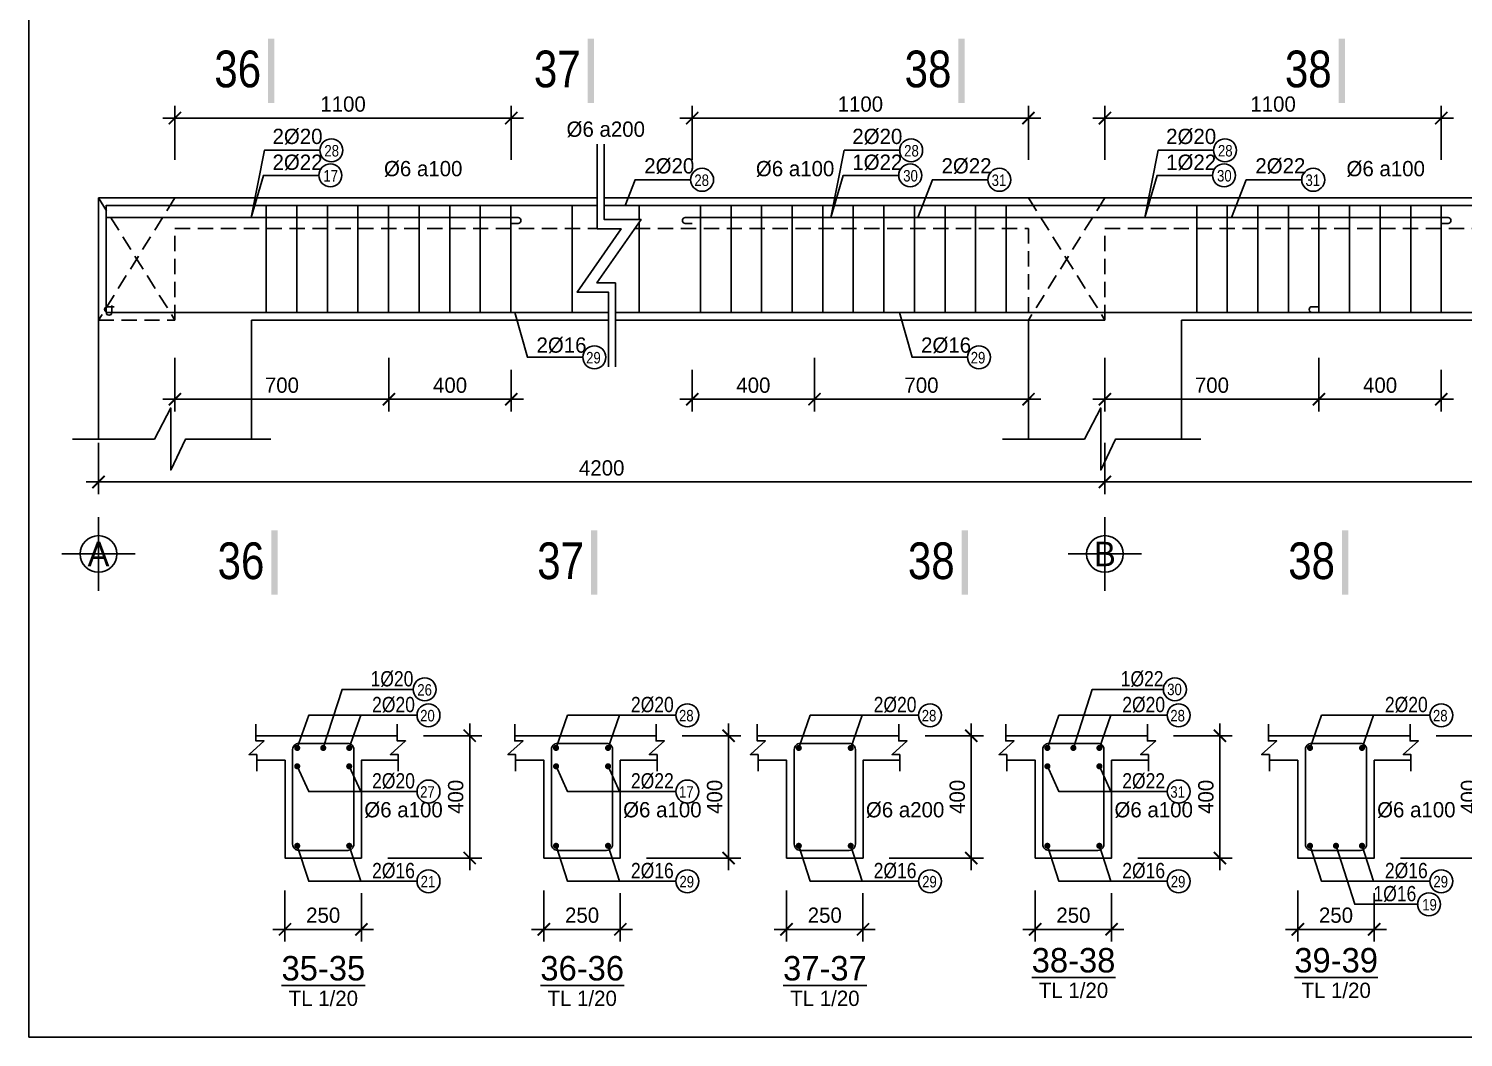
# Model space of a CAD drawing. Extents: x 394 to 4260, y -2056 to 747.
# Drawn here: x 3420.4 to 3655, y 153.2 to 318.1 of the extents above; entities that cross this region are included whole.
import ezdxf
from ezdxf.enums import TextEntityAlignment as Align

# ---------------------------------------------------------------- set-up
doc = ezdxf.new("R2010")
doc.units = 0
doc.header["$MEASUREMENT"] = 0
doc.linetypes.add('CENTER2', pattern=[1.125, 0.75, -0.125, 0.125, -0.125])
doc.linetypes.add('HIDDEN', pattern=[0.375, 0.25, -0.125])
doc.layers.get('0').update_dxf_attribs({"linetype": 'CONTINUOUS'})
doc.layers.get('DEFPOINTS').update_dxf_attribs({"linetype": 'CONTINUOUS'})
for name, color, linetype in [('cot', 8, 'CONTINUOUS'), ('DAI', 3, 'CONTINUOUS'), ('DIM', 1, 'CONTINUOUS'), ('DUT', 7, 'CENTER2'), ('MOTAAR', 1, 'CONTINUOUS'), ('TEXT', 7, 'CONTINUOUS'), ('THEP', 6, 'CONTINUOUS'), ('TU1', 9, 'CONTINUOUS'), ('TUONG', 7, 'CONTINUOUS')]:
    doc.layers.add(name, color=color, linetype=linetype)
doc.styles.add('DIM-NEW', font='VHELVCN.TTF')
doc.styles.add('style1', font='VGOUDYN.TTF')
doc.styles.add('T1', font='romans.shx')
doc.styles.add('T2', font='VTIMESN.TTF')
doc.dimstyles.new('TL20', dxfattribs={"dimtxt": 2.5, "dimasz": 2, "dimexe": 2, "dimexo": 2, "dimgap": 1, "dimtad": 1, "dimdec": 0, "dimlfac": 20, "dimzin": 0, "dimdsep": 46, "dimtxsty": 'T2', "dimblk": 'ARCHTICK', "dimcen": 2.5, "dimdle": 2, "dimclrd": 1, "dimclre": 1, "dimclrt": 2, "dimadec": 0, "dimazin": 0, "dimtfac": 1, "dimtdec": 0, "dimtix": 1, "dimtofl": 0, "dimtmove": 0, "dimatfit": 0, "dimldrblk": 'ARCHTICK', "dimfxl": 0, "dimtolj": 1, "dimtzin": 0, "dimlwd": -1, "dimlwe": -1, "dimarcsym": 0})

# ---------------------------------------------------------------- blocks, each defined once
blk = doc.blocks.new('_ARCHTICK')
at = {"color": 0, "linetype": 'ByBlock', "const_width": 0.15}
blk.add_lwpolyline([(-0.5, -0.5), (0.5, 0.5)], dxfattribs=at)
blk = doc.blocks.new('*D129')
at = {"layer": 'DEFPOINTS', "color": 0}
for p in [(3548.88, 266.32), (3583.88, 266.32), (3548.88, 257.54)]:
    blk.add_point(p, dxfattribs=at)
at = {"layer": 'TUONG', "color": 1}
for p, q in [((3548.88, 264.32), (3548.88, 255.54)), ((3583.88, 264.32), (3583.88, 255.54)), ((3585.88, 257.54), (3546.88, 257.54))]:
    blk.add_line(p, q, dxfattribs=at)
at = {"layer": 'TUONG', "color": 1, "xscale": 2, "yscale": 2, "zscale": 2, "rotation": 180}
blk.add_blockref('_ARCHTICK', (3548.88, 257.54), dxfattribs=at)
at = {"layer": 'TUONG', "color": 1, "xscale": 2, "yscale": 2, "zscale": 2}
blk.add_blockref('_ARCHTICK', (3583.88, 257.54), dxfattribs=at)
at = {"layer": 'TUONG', "color": 2, "insert": (3566.38, 259.82), "char_height": 2.5, "attachment_point": 5, "style": 'T2'}
blk.add_mtext('\\A1;700', dxfattribs=at)
blk = doc.blocks.new('*D128')
at = {"layer": 'DEFPOINTS', "color": 0}
for p in [(3528.88, 264.32), (3548.88, 264.32), (3528.88, 257.54)]:
    blk.add_point(p, dxfattribs=at)
at = {"layer": 'TUONG', "color": 1}
for p, q in [((3528.88, 262.32), (3528.88, 255.54)), ((3548.88, 262.32), (3548.88, 255.54)), ((3550.88, 257.54), (3526.88, 257.54))]:
    blk.add_line(p, q, dxfattribs=at)
at = {"layer": 'TUONG', "color": 1, "xscale": 2, "yscale": 2, "zscale": 2, "rotation": 180}
blk.add_blockref('_ARCHTICK', (3528.88, 257.54), dxfattribs=at)
at = {"layer": 'TUONG', "color": 1, "xscale": 2, "yscale": 2, "zscale": 2}
blk.add_blockref('_ARCHTICK', (3548.88, 257.54), dxfattribs=at)
at = {"layer": 'TUONG', "color": 2, "insert": (3538.88, 259.82), "char_height": 2.5, "attachment_point": 5, "style": 'T2'}
blk.add_mtext('\\A1;400', dxfattribs=at)
blk = doc.blocks.new('truc2')
at = {"layer": 'MOTAAR'}
for p, q in [((0, -15), (0, 0)), ((7.5, -7.5), (-7.5, -7.5))]:
    blk.add_line(p, q, dxfattribs=at)
blk.add_lwpolyline([(0, -3.5), (0, -1.84)], dxfattribs=at)
blk.add_circle((0, -7.5), 3.75, dxfattribs=at)
at = {"layer": 'TEXT', "style": 'T2'}
blk.add_attdef('1', text='', height=5, dxfattribs=at).set_placement((0, -7.5), align=Align.MIDDLE_CENTER)
blk = doc.blocks.new('*D127')
at = {"layer": 'DEFPOINTS', "color": 0}
for p in [(3431.78, 252.4), (3596.38, 252.4), (3596.38, 244.01)]:
    blk.add_point(p, dxfattribs=at)
at = {"layer": 'TUONG', "color": 1}
for p, q in [((3431.78, 250.4), (3431.78, 242.01)), ((3596.38, 250.4), (3596.38, 242.01)), ((3429.78, 244.01), (3598.38, 244.01))]:
    blk.add_line(p, q, dxfattribs=at)
at = {"layer": 'TUONG', "color": 1, "xscale": 2, "yscale": 2, "zscale": 2, "rotation": 180}
blk.add_blockref('_ARCHTICK', (3431.78, 244.01), dxfattribs=at)
at = {"layer": 'TUONG', "color": 1, "xscale": 2, "yscale": 2, "zscale": 2}
blk.add_blockref('_ARCHTICK', (3596.38, 244.01), dxfattribs=at)
at = {"layer": 'TUONG', "color": 2, "insert": (3514.08, 246.29), "char_height": 2.5, "attachment_point": 5, "style": 'T2'}
blk.add_mtext('\\A1;4200', dxfattribs=at)
blk = doc.blocks.new('*D126')
at = {"layer": 'DEFPOINTS', "color": 0}
for p in [(3596.38, 252.4), (3773.92, 250.62), (3773.92, 244.01)]:
    blk.add_point(p, dxfattribs=at)
at = {"layer": 'TUONG', "color": 1}
for p, q in [((3596.38, 250.4), (3596.38, 242.01)), ((3773.92, 248.62), (3773.92, 242.01)), ((3594.38, 244.01), (3775.92, 244.01))]:
    blk.add_line(p, q, dxfattribs=at)
at = {"layer": 'TUONG', "color": 1, "xscale": 2, "yscale": 2, "zscale": 2, "rotation": 180}
blk.add_blockref('_ARCHTICK', (3596.38, 244.01), dxfattribs=at)
at = {"layer": 'TUONG', "color": 1, "xscale": 2, "yscale": 2, "zscale": 2}
blk.add_blockref('_ARCHTICK', (3773.92, 244.01), dxfattribs=at)
at = {"layer": 'TUONG', "color": 2, "insert": (3685.15, 246.29), "char_height": 2.5, "attachment_point": 5, "style": 'T2'}
blk.add_mtext('\\A1;4200', dxfattribs=at)
blk = doc.blocks.new('*D123')
at = {"layer": 'DEFPOINTS', "color": 0}
for p in [(3499.28, 303.5), (3444.28, 294.69), (3499.28, 294.69)]:
    blk.add_point(p, dxfattribs=at)
at = {"layer": 'TUONG', "color": 1}
for p, q in [((3444.28, 296.69), (3444.28, 305.5)), ((3499.28, 296.69), (3499.28, 305.5)), ((3442.28, 303.5), (3501.28, 303.5))]:
    blk.add_line(p, q, dxfattribs=at)
at = {"layer": 'TUONG', "color": 1, "xscale": 2, "yscale": 2, "zscale": 2, "rotation": 180}
blk.add_blockref('_ARCHTICK', (3444.28, 303.5), dxfattribs=at)
at = {"layer": 'TUONG', "color": 1, "xscale": 2, "yscale": 2, "zscale": 2}
blk.add_blockref('_ARCHTICK', (3499.28, 303.5), dxfattribs=at)
at = {"layer": 'TUONG', "color": 2, "insert": (3471.78, 305.78), "char_height": 2.5, "attachment_point": 5, "style": 'T2'}
blk.add_mtext('\\A1;1100', dxfattribs=at)
blk = doc.blocks.new('*D122')
at = {"layer": 'DEFPOINTS', "color": 0}
for p in [(3444.28, 266.32), (3479.28, 266.32), (3479.28, 257.54)]:
    blk.add_point(p, dxfattribs=at)
at = {"layer": 'TUONG', "color": 1}
for p, q in [((3444.28, 264.32), (3444.28, 255.54)), ((3479.28, 264.32), (3479.28, 255.54)), ((3442.28, 257.54), (3481.28, 257.54))]:
    blk.add_line(p, q, dxfattribs=at)
at = {"layer": 'TUONG', "color": 1, "xscale": 2, "yscale": 2, "zscale": 2, "rotation": 180}
blk.add_blockref('_ARCHTICK', (3444.28, 257.54), dxfattribs=at)
at = {"layer": 'TUONG', "color": 1, "xscale": 2, "yscale": 2, "zscale": 2}
blk.add_blockref('_ARCHTICK', (3479.28, 257.54), dxfattribs=at)
at = {"layer": 'TUONG', "color": 2, "insert": (3461.78, 259.82), "char_height": 2.5, "attachment_point": 5, "style": 'T2'}
blk.add_mtext('\\A1;700', dxfattribs=at)
blk = doc.blocks.new('*D121')
at = {"layer": 'DEFPOINTS', "color": 0}
for p in [(3479.28, 264.32), (3499.28, 264.32), (3499.28, 257.54)]:
    blk.add_point(p, dxfattribs=at)
at = {"layer": 'TUONG', "color": 1}
for p, q in [((3479.28, 262.32), (3479.28, 255.54)), ((3499.28, 262.32), (3499.28, 255.54)), ((3477.28, 257.54), (3501.28, 257.54))]:
    blk.add_line(p, q, dxfattribs=at)
at = {"layer": 'TUONG', "color": 1, "xscale": 2, "yscale": 2, "zscale": 2, "rotation": 180}
blk.add_blockref('_ARCHTICK', (3479.28, 257.54), dxfattribs=at)
at = {"layer": 'TUONG', "color": 1, "xscale": 2, "yscale": 2, "zscale": 2}
blk.add_blockref('_ARCHTICK', (3499.28, 257.54), dxfattribs=at)
at = {"layer": 'TUONG', "color": 2, "insert": (3489.28, 259.82), "char_height": 2.5, "attachment_point": 5, "style": 'T2'}
blk.add_mtext('\\A1;400', dxfattribs=at)
blk = doc.blocks.new('*D120')
at = {"layer": 'DEFPOINTS', "color": 0}
for p in [(3583.88, 303.5), (3528.88, 294.69), (3583.88, 294.69)]:
    blk.add_point(p, dxfattribs=at)
at = {"layer": 'TUONG', "color": 1}
for p, q in [((3528.88, 296.69), (3528.88, 305.5)), ((3583.88, 296.69), (3583.88, 305.5)), ((3526.88, 303.5), (3585.88, 303.5))]:
    blk.add_line(p, q, dxfattribs=at)
at = {"layer": 'TUONG', "color": 1, "xscale": 2, "yscale": 2, "zscale": 2, "rotation": 180}
blk.add_blockref('_ARCHTICK', (3528.88, 303.5), dxfattribs=at)
at = {"layer": 'TUONG', "color": 1, "xscale": 2, "yscale": 2, "zscale": 2}
blk.add_blockref('_ARCHTICK', (3583.88, 303.5), dxfattribs=at)
at = {"layer": 'TUONG', "color": 2, "insert": (3556.38, 305.78), "char_height": 2.5, "attachment_point": 5, "style": 'T2'}
blk.add_mtext('\\A1;1100', dxfattribs=at)
blk = doc.blocks.new('*D119')
at = {"layer": 'DEFPOINTS', "color": 0}
for p in [(3651.38, 303.5), (3596.38, 294.69), (3651.38, 294.69)]:
    blk.add_point(p, dxfattribs=at)
at = {"layer": 'TUONG', "color": 1}
for p, q in [((3596.38, 296.69), (3596.38, 305.5)), ((3651.38, 296.69), (3651.38, 305.5)), ((3594.38, 303.5), (3653.38, 303.5))]:
    blk.add_line(p, q, dxfattribs=at)
at = {"layer": 'TUONG', "color": 1, "xscale": 2, "yscale": 2, "zscale": 2, "rotation": 180}
blk.add_blockref('_ARCHTICK', (3596.38, 303.5), dxfattribs=at)
at = {"layer": 'TUONG', "color": 1, "xscale": 2, "yscale": 2, "zscale": 2}
blk.add_blockref('_ARCHTICK', (3651.38, 303.5), dxfattribs=at)
at = {"layer": 'TUONG', "color": 2, "insert": (3623.88, 305.78), "char_height": 2.5, "attachment_point": 5, "style": 'T2'}
blk.add_mtext('\\A1;1100', dxfattribs=at)
blk = doc.blocks.new('*D131')
at = {"layer": 'cot', "color": 1}
for p, q in [((3504.62, 177.19), (3504.62, 168.86)), ((3517.12, 176.75), (3517.12, 168.86)), ((3502.62, 170.86), (3519.12, 170.86))]:
    blk.add_line(p, q, dxfattribs=at)
at = {"layer": 'DEFPOINTS', "color": 0}
for p in [(3504.62, 179.19), (3517.12, 178.75), (3517.12, 170.86)]:
    blk.add_point(p, dxfattribs=at)
at = {"layer": 'cot', "color": 1, "xscale": 2, "yscale": 2, "zscale": 2, "rotation": 180}
blk.add_blockref('_ARCHTICK', (3504.62, 170.86), dxfattribs=at)
at = {"layer": 'cot', "color": 1, "xscale": 2, "yscale": 2, "zscale": 2}
blk.add_blockref('_ARCHTICK', (3517.12, 170.86), dxfattribs=at)
at = {"layer": 'cot', "color": 2, "lineweight": -2, "insert": (3510.87, 173.16), "char_height": 2.5, "attachment_point": 5, "style": 'T2'}
blk.add_mtext('\\A1;250', dxfattribs=at)
blk = doc.blocks.new('*D130')
at = {"layer": 'cot', "color": 1}
for p, q in [((3534.83, 204.52), (3534.83, 180.52)), ((3527.26, 202.52), (3536.83, 202.52)), ((3521.41, 182.52), (3536.83, 182.52))]:
    blk.add_line(p, q, dxfattribs=at)
at = {"layer": 'DEFPOINTS', "color": 0}
for p in [(3525.26, 202.52), (3519.41, 182.52), (3534.83, 182.52)]:
    blk.add_point(p, dxfattribs=at)
at = {"layer": 'cot', "color": 1, "xscale": 2, "yscale": 2, "zscale": 2}
for p, rotation in [((3534.83, 202.52), 90), ((3534.83, 182.52), 270)]:
    blk.add_blockref('_ARCHTICK', p, dxfattribs=dict(at, rotation=rotation))
at = {"layer": 'cot', "color": 2, "lineweight": -2, "insert": (3532.55, 192.52), "char_height": 2.5, "attachment_point": 5, "rotation": 90, "style": 'T2'}
blk.add_mtext('\\A1;400', dxfattribs=at)
blk = doc.blocks.new('*D133')
at = {"layer": 'cot', "color": 1}
for p, q in [((3574.52, 204.52), (3574.52, 180.52)), ((3566.96, 202.52), (3576.52, 202.52)), ((3561.11, 182.52), (3576.52, 182.52))]:
    blk.add_line(p, q, dxfattribs=at)
at = {"layer": 'DEFPOINTS', "color": 0}
for p in [(3564.96, 202.52), (3559.11, 182.52), (3574.52, 182.52)]:
    blk.add_point(p, dxfattribs=at)
at = {"layer": 'cot', "color": 1, "xscale": 2, "yscale": 2, "zscale": 2}
for p, rotation in [((3574.52, 202.52), 90), ((3574.52, 182.52), 270)]:
    blk.add_blockref('_ARCHTICK', p, dxfattribs=dict(at, rotation=rotation))
at = {"layer": 'cot', "color": 2, "lineweight": -2, "insert": (3572.24, 192.52), "char_height": 2.5, "attachment_point": 5, "rotation": 90, "style": 'T2'}
blk.add_mtext('\\A1;400', dxfattribs=at)
blk = doc.blocks.new('*D132')
at = {"layer": 'cot', "color": 1}
for p, q in [((3544.31, 177.19), (3544.31, 168.86)), ((3556.81, 176.75), (3556.81, 168.86)), ((3542.31, 170.86), (3558.81, 170.86))]:
    blk.add_line(p, q, dxfattribs=at)
at = {"layer": 'DEFPOINTS', "color": 0}
for p in [(3544.31, 179.19), (3556.81, 178.75), (3556.81, 170.86)]:
    blk.add_point(p, dxfattribs=at)
at = {"layer": 'cot', "color": 1, "xscale": 2, "yscale": 2, "zscale": 2, "rotation": 180}
blk.add_blockref('_ARCHTICK', (3544.31, 170.86), dxfattribs=at)
at = {"layer": 'cot', "color": 1, "xscale": 2, "yscale": 2, "zscale": 2}
blk.add_blockref('_ARCHTICK', (3556.81, 170.86), dxfattribs=at)
at = {"layer": 'cot', "color": 2, "lineweight": -2, "insert": (3550.56, 173.16), "char_height": 2.5, "attachment_point": 5, "style": 'T2'}
blk.add_mtext('\\A1;250', dxfattribs=at)
blk = doc.blocks.new('*D135')
at = {"layer": 'cot', "color": 1}
for p, q in [((3615.18, 204.52), (3615.18, 180.52)), ((3607.62, 202.52), (3617.18, 202.52)), ((3601.76, 182.52), (3617.18, 182.52))]:
    blk.add_line(p, q, dxfattribs=at)
at = {"layer": 'DEFPOINTS', "color": 0}
for p in [(3605.62, 202.52), (3599.76, 182.52), (3615.18, 182.52)]:
    blk.add_point(p, dxfattribs=at)
at = {"layer": 'cot', "color": 1, "xscale": 2, "yscale": 2, "zscale": 2}
for p, rotation in [((3615.18, 202.52), 90), ((3615.18, 182.52), 270)]:
    blk.add_blockref('_ARCHTICK', p, dxfattribs=dict(at, rotation=rotation))
at = {"layer": 'cot', "color": 2, "lineweight": -2, "insert": (3612.9, 192.52), "char_height": 2.5, "attachment_point": 5, "rotation": 90, "style": 'T2'}
blk.add_mtext('\\A1;400', dxfattribs=at)
blk = doc.blocks.new('*D134')
at = {"layer": 'cot', "color": 1}
for p, q in [((3584.97, 177.19), (3584.97, 168.86)), ((3597.47, 176.75), (3597.47, 168.86)), ((3582.97, 170.86), (3599.47, 170.86))]:
    blk.add_line(p, q, dxfattribs=at)
at = {"layer": 'DEFPOINTS', "color": 0}
for p in [(3584.97, 179.19), (3597.47, 178.75), (3597.47, 170.86)]:
    blk.add_point(p, dxfattribs=at)
at = {"layer": 'cot', "color": 1, "xscale": 2, "yscale": 2, "zscale": 2, "rotation": 180}
blk.add_blockref('_ARCHTICK', (3584.97, 170.86), dxfattribs=at)
at = {"layer": 'cot', "color": 1, "xscale": 2, "yscale": 2, "zscale": 2}
blk.add_blockref('_ARCHTICK', (3597.47, 170.86), dxfattribs=at)
at = {"layer": 'cot', "color": 2, "lineweight": -2, "insert": (3591.22, 173.16), "char_height": 2.5, "attachment_point": 5, "style": 'T2'}
blk.add_mtext('\\A1;250', dxfattribs=at)
blk = doc.blocks.new('*D137')
at = {"layer": 'cot', "color": 1}
for p, q in [((3627.92, 177.19), (3627.92, 168.86)), ((3640.42, 176.75), (3640.42, 168.86)), ((3625.92, 170.86), (3642.42, 170.86))]:
    blk.add_line(p, q, dxfattribs=at)
at = {"layer": 'DEFPOINTS', "color": 0}
for p in [(3627.92, 179.19), (3640.42, 178.75), (3640.42, 170.86)]:
    blk.add_point(p, dxfattribs=at)
at = {"layer": 'cot', "color": 1, "xscale": 2, "yscale": 2, "zscale": 2, "rotation": 180}
blk.add_blockref('_ARCHTICK', (3627.92, 170.86), dxfattribs=at)
at = {"layer": 'cot', "color": 1, "xscale": 2, "yscale": 2, "zscale": 2}
blk.add_blockref('_ARCHTICK', (3640.42, 170.86), dxfattribs=at)
at = {"layer": 'cot', "color": 2, "lineweight": -2, "insert": (3634.17, 173.16), "char_height": 2.5, "attachment_point": 5, "style": 'T2'}
blk.add_mtext('\\A1;250', dxfattribs=at)
blk = doc.blocks.new('*D136')
at = {"layer": 'cot', "color": 1}
for p, q in [((3658.13, 204.52), (3658.13, 180.52)), ((3650.57, 202.52), (3660.13, 202.52)), ((3644.72, 182.52), (3660.13, 182.52))]:
    blk.add_line(p, q, dxfattribs=at)
at = {"layer": 'DEFPOINTS', "color": 0}
for p in [(3648.57, 202.52), (3642.72, 182.52), (3658.13, 182.52)]:
    blk.add_point(p, dxfattribs=at)
at = {"layer": 'cot', "color": 1, "xscale": 2, "yscale": 2, "zscale": 2}
for p, rotation in [((3658.13, 202.52), 90), ((3658.13, 182.52), 270)]:
    blk.add_blockref('_ARCHTICK', p, dxfattribs=dict(at, rotation=rotation))
at = {"layer": 'cot', "color": 2, "lineweight": -2, "insert": (3655.85, 192.52), "char_height": 2.5, "attachment_point": 5, "rotation": 90, "style": 'T2'}
blk.add_mtext('\\A1;400', dxfattribs=at)
blk = doc.blocks.new('*D177')
at = {"layer": 'cot', "color": 1}
for p, q in [((3492.49, 204.52), (3492.49, 180.52)), ((3484.93, 202.52), (3494.49, 202.52)), ((3479.08, 182.52), (3494.49, 182.52))]:
    blk.add_line(p, q, dxfattribs=at)
at = {"layer": 'DEFPOINTS', "color": 0}
for p in [(3482.93, 202.52), (3477.08, 182.52), (3492.49, 182.52)]:
    blk.add_point(p, dxfattribs=at)
at = {"layer": 'cot', "color": 1, "xscale": 2, "yscale": 2, "zscale": 2}
for p, rotation in [((3492.49, 202.52), 90), ((3492.49, 182.52), 270)]:
    blk.add_blockref('_ARCHTICK', p, dxfattribs=dict(at, rotation=rotation))
at = {"layer": 'cot', "color": 2, "lineweight": -2, "insert": (3490.21, 192.52), "char_height": 2.5, "attachment_point": 5, "rotation": 90, "style": 'T2'}
blk.add_mtext('\\A1;400', dxfattribs=at)
blk = doc.blocks.new('*D176')
at = {"layer": 'cot', "color": 1}
for p, q in [((3462.28, 177.19), (3462.28, 168.86)), ((3474.78, 176.75), (3474.78, 168.86)), ((3460.28, 170.86), (3476.78, 170.86))]:
    blk.add_line(p, q, dxfattribs=at)
at = {"layer": 'DEFPOINTS', "color": 0}
for p in [(3462.28, 179.19), (3474.78, 178.75), (3474.78, 170.86)]:
    blk.add_point(p, dxfattribs=at)
at = {"layer": 'cot', "color": 1, "xscale": 2, "yscale": 2, "zscale": 2, "rotation": 180}
blk.add_blockref('_ARCHTICK', (3462.28, 170.86), dxfattribs=at)
at = {"layer": 'cot', "color": 1, "xscale": 2, "yscale": 2, "zscale": 2}
blk.add_blockref('_ARCHTICK', (3474.78, 170.86), dxfattribs=at)
at = {"layer": 'cot', "color": 2, "lineweight": -2, "insert": (3468.53, 173.16), "char_height": 2.5, "attachment_point": 5, "style": 'T2'}
blk.add_mtext('\\A1;250', dxfattribs=at)
blk = doc.blocks.new('*D179')
at = {"layer": 'DEFPOINTS', "color": 0}
for p in [(3631.38, 264.32), (3651.38, 264.32), (3651.38, 257.54)]:
    blk.add_point(p, dxfattribs=at)
at = {"layer": 'TUONG', "color": 1}
for p, q in [((3631.38, 262.32), (3631.38, 255.54)), ((3651.38, 262.32), (3651.38, 255.54)), ((3629.38, 257.54), (3653.38, 257.54))]:
    blk.add_line(p, q, dxfattribs=at)
at = {"layer": 'TUONG', "color": 1, "xscale": 2, "yscale": 2, "zscale": 2, "rotation": 180}
blk.add_blockref('_ARCHTICK', (3631.38, 257.54), dxfattribs=at)
at = {"layer": 'TUONG', "color": 1, "xscale": 2, "yscale": 2, "zscale": 2}
blk.add_blockref('_ARCHTICK', (3651.38, 257.54), dxfattribs=at)
at = {"layer": 'TUONG', "color": 2, "insert": (3641.38, 259.82), "char_height": 2.5, "attachment_point": 5, "style": 'T2'}
blk.add_mtext('\\A1;400', dxfattribs=at)
blk = doc.blocks.new('*D178')
at = {"layer": 'DEFPOINTS', "color": 0}
for p in [(3596.38, 266.32), (3631.38, 266.32), (3631.38, 257.54)]:
    blk.add_point(p, dxfattribs=at)
at = {"layer": 'TUONG', "color": 1}
for p, q in [((3596.38, 264.32), (3596.38, 255.54)), ((3631.38, 264.32), (3631.38, 255.54)), ((3594.38, 257.54), (3633.38, 257.54))]:
    blk.add_line(p, q, dxfattribs=at)
at = {"layer": 'TUONG', "color": 1, "xscale": 2, "yscale": 2, "zscale": 2, "rotation": 180}
blk.add_blockref('_ARCHTICK', (3596.38, 257.54), dxfattribs=at)
at = {"layer": 'TUONG', "color": 1, "xscale": 2, "yscale": 2, "zscale": 2}
blk.add_blockref('_ARCHTICK', (3631.38, 257.54), dxfattribs=at)
at = {"layer": 'TUONG', "color": 2, "insert": (3613.88, 259.82), "char_height": 2.5, "attachment_point": 5, "style": 'T2'}
blk.add_mtext('\\A1;700', dxfattribs=at)

msp = doc.modelspace()

# ---------------------------------------------------------------- linework, layer by layer
at = {"layer": 'cot', "lineweight": -2, "ltscale": 10}
for points in [[(3468.535, 200.519), (3471.607, 210.087), (3483.259, 210.087)], [(3591.22, 200.519), (3594.292, 210.087), (3605.944, 210.087)], [(3464.285, 200.519), (3466.163, 205.867), (3483.877, 205.867)], [(3472.785, 200.519), (3474.663, 205.867)], [(3506.617, 200.519), (3508.495, 205.867), (3526.209, 205.867)], [(3515.117, 200.519), (3516.995, 205.867)], [(3546.314, 200.519), (3548.192, 205.867), (3565.906, 205.867)], [(3554.814, 200.519), (3556.692, 205.867)], [(3586.97, 200.519), (3588.848, 205.867), (3606.562, 205.867)], [(3595.47, 200.519), (3597.348, 205.867)], [(3629.924, 200.519), (3631.802, 205.867), (3649.516, 205.867)], [(3638.424, 200.519), (3640.302, 205.867)], [(3464.285, 197.519), (3466.163, 193.393), (3483.877, 193.393)], [(3472.785, 197.519), (3474.663, 193.393)], [(3506.617, 197.519), (3508.495, 193.393), (3526.209, 193.393)], [(3515.117, 197.519), (3516.995, 193.393)], [(3586.97, 197.519), (3588.848, 193.393), (3606.562, 193.393)], [(3595.47, 197.519), (3597.348, 193.393)], [(3464.285, 184.519), (3466.163, 178.724), (3483.877, 178.724)], [(3472.785, 184.519), (3474.663, 178.724)], [(3506.617, 184.519), (3508.495, 178.724), (3526.209, 178.724)], [(3515.117, 184.519), (3516.995, 178.724)], [(3546.314, 184.519), (3548.192, 178.724), (3565.906, 178.724)], [(3554.814, 184.519), (3556.692, 178.724)], [(3586.97, 184.519), (3588.848, 178.724), (3606.562, 178.724)], [(3595.47, 184.519), (3597.348, 178.724)], [(3629.924, 184.519), (3631.802, 178.724), (3649.516, 178.724)], [(3634.174, 184.519), (3637.246, 174.951), (3647.648, 174.951)], [(3638.424, 184.519), (3640.302, 178.724)]]:
    msp.add_lwpolyline(points, dxfattribs=at)
at = {"layer": 'DAI'}
for p, q in [((3459.222, 271.724), (3459.222, 289.224)), ((3464.222, 271.724), (3464.222, 289.224)), ((3469.222, 271.724), (3469.222, 289.224)), ((3474.222, 271.724), (3474.222, 289.224)), ((3479.222, 271.724), (3479.222, 289.224)), ((3484.222, 271.724), (3484.222, 289.224)), ((3489.222, 271.724), (3489.222, 289.224)), ((3494.222, 271.724), (3494.222, 289.224)), ((3499.222, 271.724), (3499.222, 289.224)), ((3509.222, 271.724), (3509.222, 289.224)), ((3520.227, 286.901), (3520.227, 289.224)), ((3530.227, 271.724), (3530.227, 289.224)), ((3535.227, 271.724), (3535.227, 289.224)), ((3540.227, 271.724), (3540.227, 289.224)), ((3545.227, 271.724), (3545.227, 289.224)), ((3550.227, 271.724), (3550.227, 289.224)), ((3555.227, 271.724), (3555.227, 289.224)), ((3560.227, 271.724), (3560.227, 289.224)), ((3565.227, 271.724), (3565.227, 289.224)), ((3570.227, 271.724), (3570.227, 289.224)), ((3575.227, 271.724), (3575.227, 289.224)), ((3580.227, 271.724), (3580.227, 289.224)), ((3611.389, 271.724), (3611.389, 289.224)), ((3616.389, 271.724), (3616.389, 289.224)), ((3621.389, 271.724), (3621.389, 289.224)), ((3626.389, 271.724), (3626.389, 289.224)), ((3631.389, 271.724), (3631.389, 289.224)), ((3636.389, 271.724), (3636.389, 289.224)), ((3641.389, 271.724), (3641.389, 289.224)), ((3646.389, 271.724), (3646.389, 289.224)), ((3651.389, 271.724), (3651.389, 289.224)), ((3520.227, 271.724), (3520.227, 286.486))]:
    msp.add_line(p, q, dxfattribs=at)
for points in [[(3473.535, 200.269, 0.4142136), (3472.535, 201.269), (3464.535, 201.269, 0.4142136), (3463.535, 200.269), (3463.535, 184.769, 0.4142136), (3464.535, 183.769), (3472.535, 183.769, 0.4142136), (3473.535, 184.769)], [(3515.867, 200.269, 0.4142136), (3514.867, 201.269), (3506.867, 201.269, 0.4142136), (3505.867, 200.269), (3505.867, 184.769, 0.4142136), (3506.867, 183.769), (3514.867, 183.769, 0.4142136), (3515.867, 184.769)], [(3555.564, 200.269, 0.4142136), (3554.564, 201.269), (3546.564, 201.269, 0.4142136), (3545.564, 200.269), (3545.564, 184.769, 0.4142136), (3546.564, 183.769), (3554.564, 183.769, 0.4142136), (3555.564, 184.769)], [(3596.22, 200.269, 0.4142136), (3595.22, 201.269), (3587.22, 201.269, 0.4142136), (3586.22, 200.269), (3586.22, 184.769, 0.4142136), (3587.22, 183.769), (3595.22, 183.769, 0.4142136), (3596.22, 184.769)], [(3639.174, 200.269, 0.4142136), (3638.174, 201.269), (3630.174, 201.269, 0.4142136), (3629.174, 200.269), (3629.174, 184.769, 0.4142136), (3630.174, 183.769), (3638.174, 183.769, 0.4142136), (3639.174, 184.769)]]:
    msp.add_lwpolyline(points, format="xyb", close=True, dxfattribs=at)
at = {"layer": 'DUT', "linetype": 'HIDDEN', "ltscale": 10}
for p, q in [((3444.284, 290.474), (3431.784, 270.474)), ((3431.784, 290.474), (3444.284, 270.474)), ((3596.375, 290.474), (3583.875, 270.474)), ((3583.875, 290.474), (3596.375, 270.474))]:
    msp.add_line(p, q, dxfattribs=at)
for points in [[(3444.284, 290.474), (3431.784, 290.474), (3431.784, 270.474), (3444.284, 270.474), (3444.284, 285.474), (3513.346, 285.474)], [(3519.521, 285.474), (3583.875, 285.474), (3583.875, 270.474), (3596.375, 270.474), (3596.375, 285.474), (3664.407, 285.474)]]:
    msp.add_lwpolyline(points, dxfattribs=at)
at = {"layer": 'TEXT', "ltscale": 10}
msp.add_lwpolyline([(3420.367, 153.21), (4260.367, 153.21), (4260.367, 747.21), (3420.367, 747.21)], close=True, dxfattribs=at)
for points in [[(3459.517, 305.995), (3460.567, 305.995), (3459.517, 316.495), (3460.567, 316.495)], [(3511.784, 305.995), (3512.834, 305.995), (3511.784, 316.495), (3512.834, 316.495)], [(3572.411, 305.995), (3573.461, 305.995), (3572.411, 316.495), (3573.461, 316.495)], [(3634.607, 305.995), (3635.657, 305.995), (3634.607, 316.495), (3635.657, 316.495)], [(3460.056, 225.584), (3461.106, 225.584), (3460.056, 236.084), (3461.106, 236.084)], [(3512.323, 225.584), (3513.373, 225.584), (3512.323, 236.084), (3513.373, 236.084)], [(3572.951, 225.584), (3574.001, 225.584), (3572.951, 236.084), (3574.001, 236.084)], [(3635.146, 225.584), (3636.196, 225.584), (3635.146, 236.084), (3636.196, 236.084)]]:
    msp.add_trace(points, dxfattribs=at)
at = {"layer": 'THEP', "ltscale": 10}
for points in [[(3433.971, 272.872), (3433.971, 271.745, -1), (3433.034, 271.745), (3433.034, 289.263)], [(3499.284, 286.286), (3500.411, 286.286, 1), (3500.411, 287.224), (3499.284, 287.224), (3433.034, 287.224)], [(3651.375, 286.286), (3652.503, 286.286, 1), (3652.503, 287.224), (3651.375, 287.224), (3585.125, 287.224), (3528.875, 287.224), (3527.748, 287.224, 1), (3527.748, 286.286), (3528.875, 286.286)], [(3434.365, 272.661), (3433.238, 272.661, 1), (3433.238, 271.724), (3434.644, 271.724), (3455.417, 271.724), (3457.854, 271.724), (3452.506, 271.724), (3452.843, 271.724), (3449.594, 271.724), (3511.004, 271.724), (3515.187, 271.724)], [(3631.375, 271.724), (3630.248, 271.724, -1), (3630.248, 272.661), (3631.375, 272.661)]]:
    msp.add_lwpolyline(points, format="xyb", dxfattribs=at)
for points in [[(3513.346, 289.224), (3433.034, 289.224)], [(3433.034, 289.224), (3433.034, 289.224)], [(3659.379, 289.224), (3514.492, 289.224)], [(3516.334, 271.724), (3661.22, 271.724)]]:
    msp.add_lwpolyline(points, dxfattribs=at)
at = {"layer": 'THEP', "const_width": 0.5}
for points in [[(3464.035, 200.519, 1), (3464.535, 200.519, 1)], [(3468.785, 200.519, -1), (3468.285, 200.519, -1)], [(3473.035, 200.519, -1), (3472.535, 200.519, -1)], [(3506.367, 200.519, 1), (3506.867, 200.519, 1)], [(3515.367, 200.519, -1), (3514.867, 200.519, -1)], [(3546.064, 200.519, 1), (3546.564, 200.519, 1)], [(3555.064, 200.519, -1), (3554.564, 200.519, -1)], [(3586.72, 200.519, 1), (3587.22, 200.519, 1)], [(3591.47, 200.519, -1), (3590.97, 200.519, -1)], [(3595.72, 200.519, -1), (3595.22, 200.519, -1)], [(3629.674, 200.519, 1), (3630.174, 200.519, 1)], [(3638.674, 200.519, -1), (3638.174, 200.519, -1)], [(3464.035, 197.519, 1), (3464.535, 197.519, 1)], [(3473.035, 197.519, -1), (3472.535, 197.519, -1)], [(3506.367, 197.519, 1), (3506.867, 197.519, 1)], [(3515.367, 197.519, -1), (3514.867, 197.519, -1)], [(3586.72, 197.519, 1), (3587.22, 197.519, 1)], [(3595.72, 197.519, -1), (3595.22, 197.519, -1)], [(3464.035, 184.519, -1), (3464.535, 184.519, -1)], [(3473.035, 184.519, 1), (3472.535, 184.519, 1)], [(3506.367, 184.519, -1), (3506.867, 184.519, -1)], [(3515.367, 184.519, 1), (3514.867, 184.519, 1)], [(3546.064, 184.519, -1), (3546.564, 184.519, -1)], [(3555.064, 184.519, 1), (3554.564, 184.519, 1)], [(3586.72, 184.519, -1), (3587.22, 184.519, -1)], [(3595.72, 184.519, 1), (3595.22, 184.519, 1)], [(3629.674, 184.519, -1), (3630.174, 184.519, -1)], [(3634.424, 184.519, 1), (3633.924, 184.519, 1)], [(3638.674, 184.519, 1), (3638.174, 184.519, 1)]]:
    msp.add_lwpolyline(points, format="xyb", close=True, dxfattribs=at)
at = {"layer": 'TU1', "lineweight": -2, "ltscale": 10}
for points in [[(3456.747, 287.224), (3458.919, 298.231), (3467.994, 298.231)], [(3551.569, 287.224), (3553.741, 298.231), (3562.816, 298.231)], [(3602.892, 287.224), (3605.064, 298.231), (3614.139, 298.231)], [(3456.747, 287.224), (3458.764, 294.14), (3467.839, 294.14)], [(3517.933, 289.224), (3519.549, 293.413), (3528.624, 293.413)], [(3551.569, 287.224), (3553.586, 294.14), (3562.661, 294.14)], [(3565.782, 287.224), (3568.169, 293.413), (3577.244, 293.413)], [(3602.892, 287.224), (3604.909, 294.14), (3613.984, 294.14)], [(3617.105, 287.224), (3619.492, 293.413), (3628.568, 293.413)], [(3499.897, 271.724), (3501.934, 264.397), (3511.009, 264.397)], [(3562.79, 271.724), (3564.827, 264.397), (3573.902, 264.397)]]:
    msp.add_lwpolyline(points, dxfattribs=at)
at = {"layer": 'TU1'}
for points in [[(3457.516, 204.396), (3457.516, 201.678), (3458.876, 201.678), (3456.409, 199.424), (3457.671, 199.424), (3457.671, 196.71)], [(3480.639, 204.393), (3480.639, 201.675), (3481.999, 201.675), (3479.533, 199.421), (3480.795, 199.421), (3480.795, 196.707)], [(3499.848, 204.393), (3499.848, 201.675), (3501.208, 201.675), (3498.741, 199.421), (3500.003, 199.421), (3500.003, 196.707)], [(3522.971, 204.393), (3522.971, 201.675), (3524.331, 201.675), (3521.865, 199.421), (3523.127, 199.421), (3523.127, 196.707)], [(3539.505, 204.393), (3539.505, 201.675), (3540.866, 201.675), (3538.399, 199.421), (3539.661, 199.421), (3539.661, 196.707)], [(3562.668, 204.393), (3562.668, 201.675), (3564.028, 201.675), (3561.562, 199.421), (3562.824, 199.421), (3562.824, 196.707)], [(3580.162, 204.393), (3580.162, 201.675), (3581.522, 201.675), (3579.055, 199.421), (3580.318, 199.421), (3580.318, 196.707)], [(3603.324, 204.393), (3603.324, 201.675), (3604.685, 201.675), (3602.218, 199.421), (3603.48, 199.421), (3603.48, 196.707)], [(3623.116, 204.393), (3623.116, 201.675), (3624.476, 201.675), (3622.009, 199.421), (3623.271, 199.421), (3623.271, 196.707)], [(3646.278, 204.393), (3646.278, 201.675), (3647.638, 201.675), (3645.172, 199.421), (3646.434, 199.421), (3646.434, 196.707)]]:
    msp.add_lwpolyline(points, dxfattribs=at)
at = {"layer": 'TU1', "ltscale": 10}
for centre in [(3469.869, 298.231), (3564.691, 298.231), (3616.014, 298.231), (3469.714, 294.14), (3564.536, 294.14), (3615.859, 294.14), (3530.499, 293.413), (3579.119, 293.413), (3630.443, 293.413), (3512.884, 264.397), (3575.777, 264.397), (3485.134, 210.087), (3607.819, 210.087), (3485.752, 205.867), (3528.084, 205.867), (3567.781, 205.867), (3608.437, 205.867), (3651.391, 205.867), (3485.752, 193.393), (3528.084, 193.393), (3608.437, 193.393), (3485.752, 178.724), (3528.084, 178.724), (3567.781, 178.724), (3608.437, 178.724), (3651.391, 178.724), (3649.368, 174.951)]:
    msp.add_circle(centre, 1.875, dxfattribs=at)
at = {"layer": 'TUONG'}
for p, q in [((3431.784, 290.474), (3431.784, 251.025)), ((3431.784, 290.474), (3513.346, 290.474)), ((3514.492, 290.474), (3659.379, 290.474)), ((3456.784, 270.474), (3456.784, 251.025)), ((3456.784, 270.474), (3515.187, 270.474)), ((3516.334, 270.474), (3596.375, 270.474)), ((3583.875, 270.474), (3583.875, 251.025)), ((3608.875, 270.474), (3608.875, 251.025)), ((3608.875, 270.474), (3661.22, 270.474))]:
    msp.add_line(p, q, dxfattribs=at)
for points in [[(3513.346, 299.255), (3513.346, 285.401), (3517.261, 285.401), (3510.054, 275.066), (3515.187, 275.066), (3515.187, 262.812)], [(3514.492, 299.255), (3514.492, 286.901), (3520.516, 286.901), (3513.309, 276.566), (3516.334, 276.566), (3516.334, 262.812)], [(3427.523, 251.025), (3440.941, 251.025), (3443.596, 256.108), (3443.596, 245.943), (3446.03, 251.025), (3459.993, 251.025)], [(3579.614, 251.025), (3593.032, 251.025), (3595.688, 256.108), (3595.688, 245.943), (3598.122, 251.025), (3612.084, 251.025)], [(3480.639, 202.519), (3457.477, 202.519)], [(3522.971, 202.519), (3499.809, 202.519)], [(3562.668, 202.519), (3539.505, 202.519)], [(3603.324, 202.519), (3580.162, 202.519)], [(3646.278, 202.519), (3623.116, 202.519)], [(3457.671, 198.519), (3462.285, 198.519), (3462.285, 182.519), (3474.785, 182.519), (3474.785, 198.519), (3480.834, 198.519)], [(3500.003, 198.519), (3504.617, 198.519), (3504.617, 182.519), (3517.117, 182.519), (3517.117, 198.519), (3523.166, 198.519)], [(3539.7, 198.519), (3544.314, 198.519), (3544.314, 182.519), (3556.814, 182.519), (3556.814, 198.519), (3562.863, 198.519)], [(3580.357, 198.519), (3584.97, 198.519), (3584.97, 182.519), (3597.47, 182.519), (3597.47, 198.519), (3603.519, 198.519)], [(3623.31, 198.519), (3627.924, 198.519), (3627.924, 182.519), (3640.424, 182.519), (3640.424, 198.519), (3646.473, 198.519)]]:
    msp.add_lwpolyline(points, dxfattribs=at)

# ---------------------------------------------------------------- block references
at = {"layer": 'DIM', "ltscale": 10, "xscale": 0.8000000000000002, "yscale": 0.8000000000000002, "zscale": 0.8000000000000002}
for p, values in [((3431.784, 238.234), {'1': 'A'}), ((3596.375, 238.234), {'1': 'B'})]:
    msp.add_blockref('truc2', p, dxfattribs=at).add_auto_attribs(values)

# ---------------------------------------------------------------- texts
at = {"layer": 'TEXT', "ltscale": 10}
for s, height, style, p in [('36', 6, 'DIM-NEW', (3450.727, 308.537)), ('37', 6, 'DIM-NEW', (3502.994, 308.537)), ('38', 6, 'DIM-NEW', (3563.621, 308.537)), ('38', 6, 'DIM-NEW', (3625.817, 308.537)), ('%%2546 a200', 2.5, 'style1', (3508.33, 300.443)), ('2%%25420', 2.5, 'style1', (3460.244, 299.262)), ('2%%25420', 2.5, 'style1', (3555.066, 299.262)), ('2%%25420', 2.5, 'style1', (3606.39, 299.262)), ('28', 1.875, 'DIM-NEW', (3468.725, 297.224)), ('28', 1.875, 'DIM-NEW', (3563.547, 297.224)), ('28', 1.875, 'DIM-NEW', (3614.87, 297.224)), ('2%%25422', 2.5, 'style1', (3460.244, 295.035)), ('%%2546 a100', 2.5, 'style1', (3478.476, 293.991)), ('2%%25420', 2.5, 'style1', (3521.035, 294.444)), ('%%2546 a100', 2.5, 'style1', (3539.298, 293.991)), ('1%%25422', 2.5, 'style1', (3555.066, 295.035)), ('2%%25422', 2.5, 'style1', (3569.655, 294.444)), ('1%%25422', 2.5, 'style1', (3606.39, 295.035)), ('2%%25422', 2.5, 'style1', (3620.978, 294.444)), ('%%2546 a100', 2.5, 'style1', (3635.889, 293.991)), ('17', 1.875, 'DIM-NEW', (3468.57, 293.133)), ('28', 1.875, 'DIM-NEW', (3529.234, 292.406)), ('30', 1.875, 'DIM-NEW', (3563.392, 293.133)), ('31', 1.875, 'DIM-NEW', (3577.854, 292.406)), ('30', 1.875, 'DIM-NEW', (3614.715, 293.133)), ('31', 1.875, 'DIM-NEW', (3629.177, 292.406)), ('2%%25416', 2.5, 'style1', (3503.415, 265.141)), ('2%%25416', 2.5, 'style1', (3566.308, 265.141)), ('29', 1.875, 'DIM-NEW', (3511.537, 263.39)), ('29', 1.875, 'DIM-NEW', (3574.43, 263.39)), ('36', 6, 'DIM-NEW', (3451.267, 228.126)), ('37', 6, 'DIM-NEW', (3503.534, 228.126)), ('38', 6, 'DIM-NEW', (3564.161, 228.126)), ('38', 6, 'DIM-NEW', (3626.357, 228.126)), ('26', 1.875, 'DIM-NEW', (3483.928, 209.08)), ('30', 1.875, 'DIM-NEW', (3606.564, 209.152)), ('20', 1.875, 'DIM-NEW', (3484.387, 204.861)), ('28', 1.875, 'DIM-NEW', (3526.719, 204.861)), ('28', 1.875, 'DIM-NEW', (3566.415, 204.861)), ('28', 1.875, 'DIM-NEW', (3607.072, 204.861)), ('28', 1.875, 'DIM-NEW', (3650.026, 204.861)), ('27', 1.875, 'DIM-NEW', (3484.387, 192.387)), ('17', 1.875, 'DIM-NEW', (3526.719, 192.387)), ('31', 1.875, 'DIM-NEW', (3607.072, 192.387)), ('%%2546 a100', 2.5, 'style1', (3475.257, 189.171)), ('%%2546 a100', 2.5, 'style1', (3517.588, 189.171)), ('%%2546 a200', 2.5, 'style1', (3557.285, 189.171)), ('%%2546 a100', 2.5, 'style1', (3597.942, 189.171)), ('%%2546 a100', 2.5, 'style1', (3640.895, 189.171)), ('21', 1.875, 'DIM-NEW', (3484.461, 177.718)), ('29', 1.875, 'DIM-NEW', (3526.793, 177.718)), ('29', 1.875, 'DIM-NEW', (3566.49, 177.718)), ('29', 1.875, 'DIM-NEW', (3607.146, 177.718)), ('29', 1.875, 'DIM-NEW', (3650.1, 177.718)), ('19', 1.875, 'DIM-NEW', (3648.27, 173.945))]:
    msp.add_text(s, height=height, dxfattribs=dict(at, style=style)).set_placement(p)
at = {"layer": 'TEXT', "style": 'DIM-NEW'}
for s, p in [('1%%25420', (3476.276, 210.587)), ('1%%25422', (3598.961, 210.587)), ('2%%25420', (3476.526, 206.367)), ('2%%25420', (3518.858, 206.367)), ('2%%25420', (3558.555, 206.367)), ('2%%25420', (3599.211, 206.367)), ('2%%25420', (3642.165, 206.367)), ('2%%25420', (3476.526, 193.893)), ('2%%25422', (3518.858, 193.893)), ('2%%25422', (3599.211, 193.893)), ('2%%25416', (3476.526, 179.224)), ('2%%25416', (3518.858, 179.224)), ('2%%25416', (3558.555, 179.224)), ('2%%25416', (3599.211, 179.224)), ('2%%25416', (3642.165, 179.224)), ('1%%25416', (3640.297, 175.451))]:
    e = msp.add_text(s, height=2.5, dxfattribs=at)
    e.set_placement(p)
    e.dxf.unprotected_set("ltscale", 0)
at = {"layer": 'TEXT', "char_height": 4, "width": 20.53333, "attachment_point": 5, "line_spacing_factor": 0.85, "style": 'T1'}
for s, insert in [('{\\fVNI-Aptima|b0|i0|c0|p2;\\L38-38\\P\\H0.625x;\\lTL 1/20}', (3591.242, 163.708)), ('{\\fVNI-Aptima|b0|i0|c0|p2;\\L39-39\\P\\H0.625x;\\lTL 1/20}', (3634.196, 163.708)), ('{\\fVNI-Aptima|b0|i0|c0|p2;\\L35-35\\P\\H0.625x;\\lTL 1/20}', (3468.557, 162.4)), ('{\\fVNI-Aptima|b0|i0|c0|p2;\\L36-36\\P\\H0.625x;\\lTL 1/20}', (3510.889, 162.4)), ('{\\fVNI-Aptima|b0|i0|c0|p2;\\L37-37\\P\\H0.625x;\\lTL 1/20}', (3550.586, 162.4))]:
    msp.add_mtext(s, dxfattribs=dict(at, insert=insert))

# ---------------------------------------------------------------- dimensions: what is measured, and where the dimension line sits
at = {"layer": 'cot', "lineweight": -2, "ltscale": 10}
for base, p1, p2, picture, middle in [((3492.495, 182.519), (3482.931, 202.519), (3477.076, 182.519), '*D177', (3490.215, 192.519)), ((3534.826, 182.519), (3525.263, 202.519), (3519.408, 182.519), '*D130', (3532.547, 192.519)), ((3574.523, 182.519), (3564.959, 202.519), (3559.105, 182.519), '*D133', (3572.244, 192.519)), ((3615.18, 182.519), (3605.616, 202.519), (3599.762, 182.519), '*D135', (3612.9, 192.519)), ((3658.133, 182.519), (3648.57, 202.519), (3642.715, 182.519), '*D136', (3655.854, 192.519))]:
    dim = msp.add_linear_dim(base=base, p1=p1, p2=p2, angle=90, dimstyle='TL20', dxfattribs=at)
    dim.commit()
    dim.dimension.update_dxf_attribs({"geometry": picture, "text_midpoint": middle})
for base, p1, p2, picture, middle in [((3474.785, 170.864), (3462.285, 179.194), (3474.785, 178.748), '*D176', (3468.535, 173.164)), ((3517.117, 170.864), (3504.617, 179.194), (3517.117, 178.748), '*D131', (3510.867, 173.164)), ((3556.814, 170.864), (3544.314, 179.194), (3556.814, 178.748), '*D132', (3550.564, 173.164)), ((3597.47, 170.864), (3584.97, 179.194), (3597.47, 178.748), '*D134', (3591.22, 173.164)), ((3640.424, 170.864), (3627.924, 179.194), (3640.424, 178.748), '*D137', (3634.174, 173.164))]:
    dim = msp.add_linear_dim(base=base, p1=p1, p2=p2, dimstyle='TL20', dxfattribs=at)
    dim.commit()
    dim.dimension.update_dxf_attribs({"geometry": picture, "text_midpoint": middle})
at = {"layer": 'TUONG'}
for base, p1, p2, picture, middle in [((3499.284, 303.502), (3444.284, 294.693), (3499.284, 294.693), '*D123', (3471.784, 305.782)), ((3583.875, 303.502), (3528.875, 294.693), (3583.875, 294.693), '*D120', (3556.375, 305.782)), ((3651.375, 303.502), (3596.375, 294.693), (3651.375, 294.693), '*D119', (3623.875, 305.782)), ((3479.284, 257.538), (3444.284, 266.324), (3479.284, 266.324), '*D122', (3461.784, 259.818)), ((3631.375, 257.538), (3596.375, 266.324), (3631.375, 266.324), '*D178', (3613.875, 259.818)), ((3499.284, 257.538), (3479.284, 264.324), (3499.284, 264.324), '*D121', (3489.284, 259.818)), ((3651.375, 257.538), (3631.375, 264.324), (3651.375, 264.324), '*D179', (3641.375, 259.818))]:
    dim = msp.add_linear_dim(base=base, p1=p1, p2=p2, dimstyle='TL20', dxfattribs=at)
    dim.commit()
    dim.dimension.update_dxf_attribs({"geometry": picture, "text_midpoint": middle})
for base, p1, p2, picture, middle in [((3548.875, 257.538), (3583.875, 266.324), (3548.875, 266.324), '*D129', (3566.375, 259.818)), ((3528.875, 257.538), (3548.875, 264.324), (3528.875, 264.324), '*D128', (3538.875, 259.818))]:
    dim = msp.add_linear_dim(base=base, p1=p1, p2=p2, angle=180, dimstyle='TL20', dxfattribs=at)
    dim.commit()
    dim.dimension.update_dxf_attribs({"geometry": picture, "text_midpoint": middle})
dim = msp.add_linear_dim(base=(3596.375, 244.011), p1=(3431.784, 252.402), p2=(3596.375, 252.402), text='4200', dimstyle='TL20', dxfattribs=at)
dim.commit()
dim.dimension.update_dxf_attribs({"geometry": '*D127', "text_midpoint": (3514.08, 246.29)})
dim = msp.add_linear_dim(base=(3773.923, 244.011), p1=(3596.375, 252.402), p2=(3773.923, 250.618), text='4200', dimstyle='TL20', override={"dimtmove": 1}, dxfattribs=at)
dim.commit()
dim.dimension.update_dxf_attribs({"geometry": '*D126', "text_midpoint": (3685.149, 246.29)})

doc.saveas('drawing.dxf')
